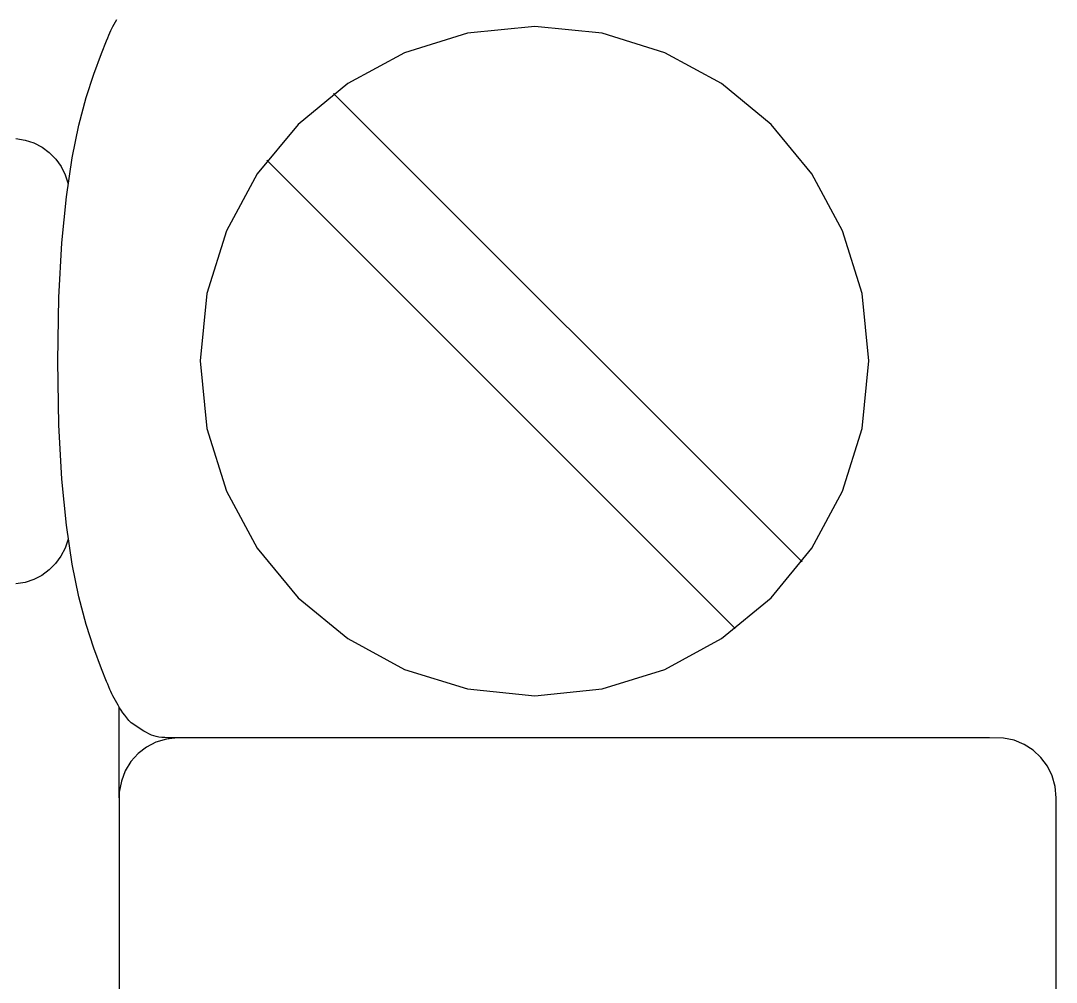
# Model space of a CAD drawing. Extents: x 1 to 47.7, y 0.2 to 35.
# Drawn here: x 35.404 to 35.922, y 11.625 to 12.106 of the extents above; entities that cross this region are included whole.
import ezdxf

# ---------------------------------------------------------------- set-up
doc = ezdxf.new("R2010")
doc.units = 0
doc.header["$MEASUREMENT"] = 0
for name, color, linetype in [('5_1___24__TARGET_LEDS___12', 7, 'CONTINUOUS'), ('6_2___8__INDEPENDENT_INPUT', 7, 'CONTINUOUS'), ('6_3___8__OPTOISO_INDEPENDE', 7, 'CONTINUOUS'), ('6_4___24__OPTOISO_INDEPEND', 7, 'CONTINUOUS'), ('6_5___8__INDEPENDENT_INPUT', 7, 'CONTINUOUS'), ('6_6___8__INDEPENDENT_INPUT', 7, 'CONTINUOUS'), ('6_7___8__OPTOISO_INDEPENDE', 7, 'CONTINUOUS'), ('6_8___8__OPTOISO_INDEPENDE', 7, 'CONTINUOUS')]:
    doc.layers.add(name, color=color, linetype=linetype)

msp = doc.modelspace()

# ---------------------------------------------------------------- linework, layer by layer
at = {"layer": '5_1___24__TARGET_LEDS___12'}
for points in [[(35.48242, 11.74682), (35.48092, 11.74682), (35.47935, 11.74684), (35.47775, 11.74689), (35.47615, 11.74697), (35.47459, 11.74709), (35.47311, 11.74726), (35.47174, 11.74749), (35.47051, 11.74778), (35.46937, 11.7482), (35.46812, 11.7488), (35.46687, 11.74949), (35.4656, 11.75025), (35.46433, 11.75105), (35.46306, 11.75189), (35.4618, 11.75273), (35.46054, 11.75356), (35.45929, 11.75435), (35.45813, 11.75558), (35.45707, 11.75689), (35.45607, 11.75817), (35.45515, 11.75943), (35.45428, 11.76067), (35.45347, 11.7619), (35.45271, 11.76313), (35.45201, 11.76436), (35.45134, 11.7656), (35.45072, 11.76677), (35.45016, 11.76786), (35.44964, 11.76892), (35.44913, 11.76998), (35.44862, 11.77109), (35.44809, 11.77229), (35.44753, 11.77362), (35.44691, 11.77512), (35.44443, 11.78144), (35.44062, 11.79172), (35.4368, 11.8035), (35.43313, 11.81732), (35.42978, 11.8337), (35.42689, 11.85316), (35.42463, 11.87623), (35.42316, 11.90343), (35.42263, 11.93529), (35.42316, 11.96715), (35.42463, 11.99435), (35.42689, 12.01742), (35.42978, 12.03688), (35.43313, 12.05325), (35.4368, 12.06707), (35.44062, 12.07885), (35.44443, 12.08913), (35.44691, 12.09545), (35.44753, 12.09695), (35.44809, 12.09828), (35.44862, 12.09948), (35.44913, 12.10059), (35.44964, 12.10165), (35.45016, 12.10271), (35.45072, 12.1038), (35.45134, 12.10497), (35.45201, 12.1062)], [(35.79479, 11.83494), (35.56052, 12.0692)], [(35.40159, 12.04659), (35.40626, 12.04586), (35.41064, 12.04441), (35.41468, 12.0423), (35.41832, 12.03959), (35.42151, 12.03634), (35.42419, 12.03262), (35.42629, 12.02849), (35.42776, 12.02401)], [(35.76137, 11.80152), (35.5271, 12.03578)], [(35.42776, 11.84623), (35.42626, 11.84179), (35.42414, 11.8377), (35.42145, 11.83402), (35.41826, 11.83081), (35.41462, 11.82813), (35.41059, 11.82604), (35.40622, 11.8246), (35.40158, 11.82389)], [(35.45318, 11.71683), (35.45318, 11.76237)], [(35.92193, 11.61407), (35.92193, 11.64257), (35.92193, 11.67029), (35.92193, 11.69402), (35.92193, 11.71059), (35.92193, 11.71683), (35.9214, 11.72252), (35.91989, 11.72786), (35.91748, 11.73274), (35.91428, 11.73705), (35.91039, 11.7407), (35.9059, 11.74359), (35.9009, 11.74562), (35.89551, 11.74668), (35.8886, 11.74681), (35.85887, 11.74681), (35.80709, 11.74681), (35.74129, 11.74681), (35.66948, 11.74681), (35.59966, 11.74681), (35.53987, 11.74681), (35.49812, 11.74681), (35.48242, 11.74681), (35.47686, 11.74627), (35.47165, 11.74472), (35.4669, 11.74225), (35.46269, 11.73897), (35.45913, 11.73497), (35.45632, 11.73036), (35.45435, 11.72524), (35.45331, 11.71971), (35.45318, 11.7152), (35.45318, 11.7034), (35.45318, 11.68285), (35.45318, 11.65673), (35.45318, 11.62822), (35.45318, 11.60051)]]:
    msp.add_lwpolyline(points, dxfattribs=at)
msp.add_lwpolyline([(35.66113, 11.76793), (35.69481, 11.77133), (35.72618, 11.78109), (35.75456, 11.79652), (35.77929, 11.81696), (35.79968, 11.84174), (35.81508, 11.87018), (35.82481, 11.90161), (35.82821, 11.93536), (35.82481, 11.96906), (35.81508, 12.00045), (35.79968, 12.02886), (35.77929, 12.05362), (35.75456, 12.07405), (35.72618, 12.08947), (35.69481, 12.09922), (35.66113, 12.10262), (35.62743, 12.09922), (35.59601, 12.08947), (35.56757, 12.07405), (35.54278, 12.05362), (35.52232, 12.02886), (35.50686, 12.00045), (35.49709, 11.96906), (35.49368, 11.93536), (35.49709, 11.90161), (35.50686, 11.87018), (35.52232, 11.84174), (35.54278, 11.81696), (35.56757, 11.79652), (35.59601, 11.78109), (35.62743, 11.77133)], close=True, dxfattribs=at)
at = {"layer": '6_2___8__INDEPENDENT_INPUT'}
for points in [[(35.48242, 11.74682), (35.48092, 11.74682), (35.47935, 11.74684), (35.47775, 11.74689), (35.47615, 11.74697), (35.47459, 11.74709), (35.47311, 11.74726), (35.47174, 11.74749), (35.47051, 11.74778), (35.46937, 11.7482), (35.46812, 11.7488), (35.46687, 11.74949), (35.4656, 11.75025), (35.46433, 11.75105), (35.46306, 11.75189), (35.4618, 11.75273), (35.46054, 11.75356), (35.45929, 11.75435), (35.45813, 11.75558), (35.45707, 11.75689), (35.45607, 11.75817), (35.45515, 11.75943), (35.45428, 11.76067), (35.45347, 11.7619), (35.45271, 11.76313), (35.45201, 11.76436), (35.45134, 11.7656), (35.45072, 11.76677), (35.45016, 11.76786), (35.44964, 11.76892), (35.44913, 11.76998), (35.44862, 11.77109), (35.44809, 11.77229), (35.44753, 11.77362), (35.44691, 11.77512), (35.44443, 11.78144), (35.44062, 11.79172), (35.4368, 11.8035), (35.43313, 11.81732), (35.42978, 11.8337), (35.42689, 11.85316), (35.42463, 11.87623), (35.42316, 11.90343), (35.42263, 11.93529), (35.42316, 11.96715), (35.42463, 11.99435), (35.42689, 12.01742), (35.42978, 12.03688), (35.43313, 12.05325), (35.4368, 12.06707), (35.44062, 12.07885), (35.44443, 12.08913), (35.44691, 12.09545), (35.44753, 12.09695), (35.44809, 12.09828), (35.44862, 12.09948), (35.44913, 12.10059), (35.44964, 12.10165), (35.45016, 12.10271), (35.45072, 12.1038), (35.45134, 12.10497), (35.45201, 12.1062)], [(35.79479, 11.83494), (35.56052, 12.0692)], [(35.40159, 12.04659), (35.40626, 12.04586), (35.41064, 12.04441), (35.41468, 12.0423), (35.41832, 12.03959), (35.42151, 12.03634), (35.42419, 12.03262), (35.42629, 12.02849), (35.42776, 12.02401)], [(35.76137, 11.80152), (35.5271, 12.03578)], [(35.42776, 11.84623), (35.42626, 11.84179), (35.42414, 11.8377), (35.42145, 11.83402), (35.41826, 11.83081), (35.41462, 11.82813), (35.41059, 11.82604), (35.40622, 11.8246), (35.40158, 11.82389)], [(35.45318, 11.71683), (35.45318, 11.76237)], [(35.92193, 11.61407), (35.92193, 11.64257), (35.92193, 11.67029), (35.92193, 11.69402), (35.92193, 11.71059), (35.92193, 11.71683), (35.9214, 11.72252), (35.91989, 11.72786), (35.91748, 11.73274), (35.91428, 11.73705), (35.91039, 11.7407), (35.9059, 11.74359), (35.9009, 11.74562), (35.89551, 11.74668), (35.8886, 11.74681), (35.85887, 11.74681), (35.80709, 11.74681), (35.74129, 11.74681), (35.66948, 11.74681), (35.59966, 11.74681), (35.53987, 11.74681), (35.49812, 11.74681), (35.48242, 11.74681), (35.47686, 11.74627), (35.47165, 11.74472), (35.4669, 11.74225), (35.46269, 11.73897), (35.45913, 11.73497), (35.45632, 11.73036), (35.45435, 11.72524), (35.45331, 11.71971), (35.45318, 11.7152), (35.45318, 11.7034), (35.45318, 11.68285), (35.45318, 11.65673), (35.45318, 11.62822), (35.45318, 11.60051)]]:
    msp.add_lwpolyline(points, dxfattribs=at)
msp.add_lwpolyline([(35.66113, 11.76793), (35.69481, 11.77133), (35.72618, 11.78109), (35.75456, 11.79652), (35.77929, 11.81696), (35.79968, 11.84174), (35.81508, 11.87018), (35.82481, 11.90161), (35.82821, 11.93536), (35.82481, 11.96906), (35.81508, 12.00045), (35.79968, 12.02886), (35.77929, 12.05362), (35.75456, 12.07405), (35.72618, 12.08947), (35.69481, 12.09922), (35.66113, 12.10262), (35.62743, 12.09922), (35.59601, 12.08947), (35.56757, 12.07405), (35.54278, 12.05362), (35.52232, 12.02886), (35.50686, 12.00045), (35.49709, 11.96906), (35.49368, 11.93536), (35.49709, 11.90161), (35.50686, 11.87018), (35.52232, 11.84174), (35.54278, 11.81696), (35.56757, 11.79652), (35.59601, 11.78109), (35.62743, 11.77133)], close=True, dxfattribs=at)
at = {"layer": '6_3___8__OPTOISO_INDEPENDE'}
for points in [[(35.48242, 11.74682), (35.48092, 11.74682), (35.47935, 11.74684), (35.47775, 11.74689), (35.47615, 11.74697), (35.47459, 11.74709), (35.47311, 11.74726), (35.47174, 11.74749), (35.47051, 11.74778), (35.46937, 11.7482), (35.46812, 11.7488), (35.46687, 11.74949), (35.4656, 11.75025), (35.46433, 11.75105), (35.46306, 11.75189), (35.4618, 11.75273), (35.46054, 11.75356), (35.45929, 11.75435), (35.45813, 11.75558), (35.45707, 11.75689), (35.45607, 11.75817), (35.45515, 11.75943), (35.45428, 11.76067), (35.45347, 11.7619), (35.45271, 11.76313), (35.45201, 11.76436), (35.45134, 11.7656), (35.45072, 11.76677), (35.45016, 11.76786), (35.44964, 11.76892), (35.44913, 11.76998), (35.44862, 11.77109), (35.44809, 11.77229), (35.44753, 11.77362), (35.44691, 11.77512), (35.44443, 11.78144), (35.44062, 11.79172), (35.4368, 11.8035), (35.43313, 11.81732), (35.42978, 11.8337), (35.42689, 11.85316), (35.42463, 11.87623), (35.42316, 11.90343), (35.42263, 11.93529), (35.42316, 11.96715), (35.42463, 11.99435), (35.42689, 12.01742), (35.42978, 12.03688), (35.43313, 12.05325), (35.4368, 12.06707), (35.44062, 12.07885), (35.44443, 12.08913), (35.44691, 12.09545), (35.44753, 12.09695), (35.44809, 12.09828), (35.44862, 12.09948), (35.44913, 12.10059), (35.44964, 12.10165), (35.45016, 12.10271), (35.45072, 12.1038), (35.45134, 12.10497), (35.45201, 12.1062)], [(35.79479, 11.83494), (35.56052, 12.0692)], [(35.40159, 12.04659), (35.40626, 12.04586), (35.41064, 12.04441), (35.41468, 12.0423), (35.41832, 12.03959), (35.42151, 12.03634), (35.42419, 12.03262), (35.42629, 12.02849), (35.42776, 12.02401)], [(35.76137, 11.80152), (35.5271, 12.03578)], [(35.42776, 11.84623), (35.42626, 11.84179), (35.42414, 11.8377), (35.42145, 11.83402), (35.41826, 11.83081), (35.41462, 11.82813), (35.41059, 11.82604), (35.40622, 11.8246), (35.40158, 11.82389)], [(35.45318, 11.71683), (35.45318, 11.76237)], [(35.92193, 11.61407), (35.92193, 11.64257), (35.92193, 11.67029), (35.92193, 11.69402), (35.92193, 11.71059), (35.92193, 11.71683), (35.9214, 11.72252), (35.91989, 11.72786), (35.91748, 11.73274), (35.91428, 11.73705), (35.91039, 11.7407), (35.9059, 11.74359), (35.9009, 11.74562), (35.89551, 11.74668), (35.8886, 11.74681), (35.85887, 11.74681), (35.80709, 11.74681), (35.74129, 11.74681), (35.66948, 11.74681), (35.59966, 11.74681), (35.53987, 11.74681), (35.49812, 11.74681), (35.48242, 11.74681), (35.47686, 11.74627), (35.47165, 11.74472), (35.4669, 11.74225), (35.46269, 11.73897), (35.45913, 11.73497), (35.45632, 11.73036), (35.45435, 11.72524), (35.45331, 11.71971), (35.45318, 11.7152), (35.45318, 11.7034), (35.45318, 11.68285), (35.45318, 11.65673), (35.45318, 11.62822), (35.45318, 11.60051)]]:
    msp.add_lwpolyline(points, dxfattribs=at)
msp.add_lwpolyline([(35.66113, 11.76793), (35.69481, 11.77133), (35.72618, 11.78109), (35.75456, 11.79652), (35.77929, 11.81696), (35.79968, 11.84174), (35.81508, 11.87018), (35.82481, 11.90161), (35.82821, 11.93536), (35.82481, 11.96906), (35.81508, 12.00045), (35.79968, 12.02886), (35.77929, 12.05362), (35.75456, 12.07405), (35.72618, 12.08947), (35.69481, 12.09922), (35.66113, 12.10262), (35.62743, 12.09922), (35.59601, 12.08947), (35.56757, 12.07405), (35.54278, 12.05362), (35.52232, 12.02886), (35.50686, 12.00045), (35.49709, 11.96906), (35.49368, 11.93536), (35.49709, 11.90161), (35.50686, 11.87018), (35.52232, 11.84174), (35.54278, 11.81696), (35.56757, 11.79652), (35.59601, 11.78109), (35.62743, 11.77133)], close=True, dxfattribs=at)
at = {"layer": '6_4___24__OPTOISO_INDEPEND'}
for points in [[(35.48242, 11.74682), (35.48092, 11.74682), (35.47935, 11.74684), (35.47775, 11.74689), (35.47615, 11.74697), (35.47459, 11.74709), (35.47311, 11.74726), (35.47174, 11.74749), (35.47051, 11.74778), (35.46937, 11.7482), (35.46812, 11.7488), (35.46687, 11.74949), (35.4656, 11.75025), (35.46433, 11.75105), (35.46306, 11.75189), (35.4618, 11.75273), (35.46054, 11.75356), (35.45929, 11.75435), (35.45813, 11.75558), (35.45707, 11.75689), (35.45607, 11.75817), (35.45515, 11.75943), (35.45428, 11.76067), (35.45347, 11.7619), (35.45271, 11.76313), (35.45201, 11.76436), (35.45134, 11.7656), (35.45072, 11.76677), (35.45016, 11.76786), (35.44964, 11.76892), (35.44913, 11.76998), (35.44862, 11.77109), (35.44809, 11.77229), (35.44753, 11.77362), (35.44691, 11.77512), (35.44443, 11.78144), (35.44062, 11.79172), (35.4368, 11.8035), (35.43313, 11.81732), (35.42978, 11.8337), (35.42689, 11.85316), (35.42463, 11.87623), (35.42316, 11.90343), (35.42263, 11.93529), (35.42316, 11.96715), (35.42463, 11.99435), (35.42689, 12.01742), (35.42978, 12.03688), (35.43313, 12.05325), (35.4368, 12.06707), (35.44062, 12.07885), (35.44443, 12.08913), (35.44691, 12.09545), (35.44753, 12.09695), (35.44809, 12.09828), (35.44862, 12.09948), (35.44913, 12.10059), (35.44964, 12.10165), (35.45016, 12.10271), (35.45072, 12.1038), (35.45134, 12.10497), (35.45201, 12.1062)], [(35.79479, 11.83494), (35.56052, 12.0692)], [(35.40159, 12.04659), (35.40626, 12.04586), (35.41064, 12.04441), (35.41468, 12.0423), (35.41832, 12.03959), (35.42151, 12.03634), (35.42419, 12.03262), (35.42629, 12.02849), (35.42776, 12.02401)], [(35.76137, 11.80152), (35.5271, 12.03578)], [(35.42776, 11.84623), (35.42626, 11.84179), (35.42414, 11.8377), (35.42145, 11.83402), (35.41826, 11.83081), (35.41462, 11.82813), (35.41059, 11.82604), (35.40622, 11.8246), (35.40158, 11.82389)], [(35.45318, 11.71683), (35.45318, 11.76237)], [(35.92193, 11.61407), (35.92193, 11.64257), (35.92193, 11.67029), (35.92193, 11.69402), (35.92193, 11.71059), (35.92193, 11.71683), (35.9214, 11.72252), (35.91989, 11.72786), (35.91748, 11.73274), (35.91428, 11.73705), (35.91039, 11.7407), (35.9059, 11.74359), (35.9009, 11.74562), (35.89551, 11.74668), (35.8886, 11.74681), (35.85887, 11.74681), (35.80709, 11.74681), (35.74129, 11.74681), (35.66948, 11.74681), (35.59966, 11.74681), (35.53987, 11.74681), (35.49812, 11.74681), (35.48242, 11.74681), (35.47686, 11.74627), (35.47165, 11.74472), (35.4669, 11.74225), (35.46269, 11.73897), (35.45913, 11.73497), (35.45632, 11.73036), (35.45435, 11.72524), (35.45331, 11.71971), (35.45318, 11.7152), (35.45318, 11.7034), (35.45318, 11.68285), (35.45318, 11.65673), (35.45318, 11.62822), (35.45318, 11.60051)]]:
    msp.add_lwpolyline(points, dxfattribs=at)
msp.add_lwpolyline([(35.66113, 11.76793), (35.69481, 11.77133), (35.72618, 11.78109), (35.75456, 11.79652), (35.77929, 11.81696), (35.79968, 11.84174), (35.81508, 11.87018), (35.82481, 11.90161), (35.82821, 11.93536), (35.82481, 11.96906), (35.81508, 12.00045), (35.79968, 12.02886), (35.77929, 12.05362), (35.75456, 12.07405), (35.72618, 12.08947), (35.69481, 12.09922), (35.66113, 12.10262), (35.62743, 12.09922), (35.59601, 12.08947), (35.56757, 12.07405), (35.54278, 12.05362), (35.52232, 12.02886), (35.50686, 12.00045), (35.49709, 11.96906), (35.49368, 11.93536), (35.49709, 11.90161), (35.50686, 11.87018), (35.52232, 11.84174), (35.54278, 11.81696), (35.56757, 11.79652), (35.59601, 11.78109), (35.62743, 11.77133)], close=True, dxfattribs=at)
at = {"layer": '6_5___8__INDEPENDENT_INPUT'}
for points in [[(35.48242, 11.74682), (35.48092, 11.74682), (35.47935, 11.74684), (35.47775, 11.74689), (35.47615, 11.74697), (35.47459, 11.74709), (35.47311, 11.74726), (35.47174, 11.74749), (35.47051, 11.74778), (35.46937, 11.7482), (35.46812, 11.7488), (35.46687, 11.74949), (35.4656, 11.75025), (35.46433, 11.75105), (35.46306, 11.75189), (35.4618, 11.75273), (35.46054, 11.75356), (35.45929, 11.75435), (35.45813, 11.75558), (35.45707, 11.75689), (35.45607, 11.75817), (35.45515, 11.75943), (35.45428, 11.76067), (35.45347, 11.7619), (35.45271, 11.76313), (35.45201, 11.76436), (35.45134, 11.7656), (35.45072, 11.76677), (35.45016, 11.76786), (35.44964, 11.76892), (35.44913, 11.76998), (35.44862, 11.77109), (35.44809, 11.77229), (35.44753, 11.77362), (35.44691, 11.77512), (35.44443, 11.78144), (35.44062, 11.79172), (35.4368, 11.8035), (35.43313, 11.81732), (35.42978, 11.8337), (35.42689, 11.85316), (35.42463, 11.87623), (35.42316, 11.90343), (35.42263, 11.93529), (35.42316, 11.96715), (35.42463, 11.99435), (35.42689, 12.01742), (35.42978, 12.03688), (35.43313, 12.05325), (35.4368, 12.06707), (35.44062, 12.07885), (35.44443, 12.08913), (35.44691, 12.09545), (35.44753, 12.09695), (35.44809, 12.09828), (35.44862, 12.09948), (35.44913, 12.10059), (35.44964, 12.10165), (35.45016, 12.10271), (35.45072, 12.1038), (35.45134, 12.10497), (35.45201, 12.1062)], [(35.79479, 11.83494), (35.56052, 12.0692)], [(35.40159, 12.04659), (35.40626, 12.04586), (35.41064, 12.04441), (35.41468, 12.0423), (35.41832, 12.03959), (35.42151, 12.03634), (35.42419, 12.03262), (35.42629, 12.02849), (35.42776, 12.02401)], [(35.76137, 11.80152), (35.5271, 12.03578)], [(35.42776, 11.84623), (35.42626, 11.84179), (35.42414, 11.8377), (35.42145, 11.83402), (35.41826, 11.83081), (35.41462, 11.82813), (35.41059, 11.82604), (35.40622, 11.8246), (35.40158, 11.82389)], [(35.45318, 11.71683), (35.45318, 11.76237)], [(35.92193, 11.61407), (35.92193, 11.64257), (35.92193, 11.67029), (35.92193, 11.69402), (35.92193, 11.71059), (35.92193, 11.71683), (35.9214, 11.72252), (35.91989, 11.72786), (35.91748, 11.73274), (35.91428, 11.73705), (35.91039, 11.7407), (35.9059, 11.74359), (35.9009, 11.74562), (35.89551, 11.74668), (35.8886, 11.74681), (35.85887, 11.74681), (35.80709, 11.74681), (35.74129, 11.74681), (35.66948, 11.74681), (35.59966, 11.74681), (35.53987, 11.74681), (35.49812, 11.74681), (35.48242, 11.74681), (35.47686, 11.74627), (35.47165, 11.74472), (35.4669, 11.74225), (35.46269, 11.73897), (35.45913, 11.73497), (35.45632, 11.73036), (35.45435, 11.72524), (35.45331, 11.71971), (35.45318, 11.7152), (35.45318, 11.7034), (35.45318, 11.68285), (35.45318, 11.65673), (35.45318, 11.62822), (35.45318, 11.60051)]]:
    msp.add_lwpolyline(points, dxfattribs=at)
msp.add_lwpolyline([(35.66113, 11.76793), (35.69481, 11.77133), (35.72618, 11.78109), (35.75456, 11.79652), (35.77929, 11.81696), (35.79968, 11.84174), (35.81508, 11.87018), (35.82481, 11.90161), (35.82821, 11.93536), (35.82481, 11.96906), (35.81508, 12.00045), (35.79968, 12.02886), (35.77929, 12.05362), (35.75456, 12.07405), (35.72618, 12.08947), (35.69481, 12.09922), (35.66113, 12.10262), (35.62743, 12.09922), (35.59601, 12.08947), (35.56757, 12.07405), (35.54278, 12.05362), (35.52232, 12.02886), (35.50686, 12.00045), (35.49709, 11.96906), (35.49368, 11.93536), (35.49709, 11.90161), (35.50686, 11.87018), (35.52232, 11.84174), (35.54278, 11.81696), (35.56757, 11.79652), (35.59601, 11.78109), (35.62743, 11.77133)], close=True, dxfattribs=at)
at = {"layer": '6_6___8__INDEPENDENT_INPUT'}
for points in [[(35.48242, 11.74682), (35.48092, 11.74682), (35.47935, 11.74684), (35.47775, 11.74689), (35.47615, 11.74697), (35.47459, 11.74709), (35.47311, 11.74726), (35.47174, 11.74749), (35.47051, 11.74778), (35.46937, 11.7482), (35.46812, 11.7488), (35.46687, 11.74949), (35.4656, 11.75025), (35.46433, 11.75105), (35.46306, 11.75189), (35.4618, 11.75273), (35.46054, 11.75356), (35.45929, 11.75435), (35.45813, 11.75558), (35.45707, 11.75689), (35.45607, 11.75817), (35.45515, 11.75943), (35.45428, 11.76067), (35.45347, 11.7619), (35.45271, 11.76313), (35.45201, 11.76436), (35.45134, 11.7656), (35.45072, 11.76677), (35.45016, 11.76786), (35.44964, 11.76892), (35.44913, 11.76998), (35.44862, 11.77109), (35.44809, 11.77229), (35.44753, 11.77362), (35.44691, 11.77512), (35.44443, 11.78144), (35.44062, 11.79172), (35.4368, 11.8035), (35.43313, 11.81732), (35.42978, 11.8337), (35.42689, 11.85316), (35.42463, 11.87623), (35.42316, 11.90343), (35.42263, 11.93529), (35.42316, 11.96715), (35.42463, 11.99435), (35.42689, 12.01742), (35.42978, 12.03688), (35.43313, 12.05325), (35.4368, 12.06707), (35.44062, 12.07885), (35.44443, 12.08913), (35.44691, 12.09545), (35.44753, 12.09695), (35.44809, 12.09828), (35.44862, 12.09948), (35.44913, 12.10059), (35.44964, 12.10165), (35.45016, 12.10271), (35.45072, 12.1038), (35.45134, 12.10497), (35.45201, 12.1062)], [(35.79479, 11.83494), (35.56052, 12.0692)], [(35.40159, 12.04659), (35.40626, 12.04586), (35.41064, 12.04441), (35.41468, 12.0423), (35.41832, 12.03959), (35.42151, 12.03634), (35.42419, 12.03262), (35.42629, 12.02849), (35.42776, 12.02401)], [(35.76137, 11.80152), (35.5271, 12.03578)], [(35.42776, 11.84623), (35.42626, 11.84179), (35.42414, 11.8377), (35.42145, 11.83402), (35.41826, 11.83081), (35.41462, 11.82813), (35.41059, 11.82604), (35.40622, 11.8246), (35.40158, 11.82389)], [(35.45318, 11.71683), (35.45318, 11.76237)], [(35.92193, 11.61407), (35.92193, 11.64257), (35.92193, 11.67029), (35.92193, 11.69402), (35.92193, 11.71059), (35.92193, 11.71683), (35.9214, 11.72252), (35.91989, 11.72786), (35.91748, 11.73274), (35.91428, 11.73705), (35.91039, 11.7407), (35.9059, 11.74359), (35.9009, 11.74562), (35.89551, 11.74668), (35.8886, 11.74681), (35.85887, 11.74681), (35.80709, 11.74681), (35.74129, 11.74681), (35.66948, 11.74681), (35.59966, 11.74681), (35.53987, 11.74681), (35.49812, 11.74681), (35.48242, 11.74681), (35.47686, 11.74627), (35.47165, 11.74472), (35.4669, 11.74225), (35.46269, 11.73897), (35.45913, 11.73497), (35.45632, 11.73036), (35.45435, 11.72524), (35.45331, 11.71971), (35.45318, 11.7152), (35.45318, 11.7034), (35.45318, 11.68285), (35.45318, 11.65673), (35.45318, 11.62822), (35.45318, 11.60051)]]:
    msp.add_lwpolyline(points, dxfattribs=at)
msp.add_lwpolyline([(35.66113, 11.76793), (35.69481, 11.77133), (35.72618, 11.78109), (35.75456, 11.79652), (35.77929, 11.81696), (35.79968, 11.84174), (35.81508, 11.87018), (35.82481, 11.90161), (35.82821, 11.93536), (35.82481, 11.96906), (35.81508, 12.00045), (35.79968, 12.02886), (35.77929, 12.05362), (35.75456, 12.07405), (35.72618, 12.08947), (35.69481, 12.09922), (35.66113, 12.10262), (35.62743, 12.09922), (35.59601, 12.08947), (35.56757, 12.07405), (35.54278, 12.05362), (35.52232, 12.02886), (35.50686, 12.00045), (35.49709, 11.96906), (35.49368, 11.93536), (35.49709, 11.90161), (35.50686, 11.87018), (35.52232, 11.84174), (35.54278, 11.81696), (35.56757, 11.79652), (35.59601, 11.78109), (35.62743, 11.77133)], close=True, dxfattribs=at)
at = {"layer": '6_7___8__OPTOISO_INDEPENDE'}
for points in [[(35.48242, 11.74682), (35.48092, 11.74682), (35.47935, 11.74684), (35.47775, 11.74689), (35.47615, 11.74697), (35.47459, 11.74709), (35.47311, 11.74726), (35.47174, 11.74749), (35.47051, 11.74778), (35.46937, 11.7482), (35.46812, 11.7488), (35.46687, 11.74949), (35.4656, 11.75025), (35.46433, 11.75105), (35.46306, 11.75189), (35.4618, 11.75273), (35.46054, 11.75356), (35.45929, 11.75435), (35.45813, 11.75558), (35.45707, 11.75689), (35.45607, 11.75817), (35.45515, 11.75943), (35.45428, 11.76067), (35.45347, 11.7619), (35.45271, 11.76313), (35.45201, 11.76436), (35.45134, 11.7656), (35.45072, 11.76677), (35.45016, 11.76786), (35.44964, 11.76892), (35.44913, 11.76998), (35.44862, 11.77109), (35.44809, 11.77229), (35.44753, 11.77362), (35.44691, 11.77512), (35.44443, 11.78144), (35.44062, 11.79172), (35.4368, 11.8035), (35.43313, 11.81732), (35.42978, 11.8337), (35.42689, 11.85316), (35.42463, 11.87623), (35.42316, 11.90343), (35.42263, 11.93529), (35.42316, 11.96715), (35.42463, 11.99435), (35.42689, 12.01742), (35.42978, 12.03688), (35.43313, 12.05325), (35.4368, 12.06707), (35.44062, 12.07885), (35.44443, 12.08913), (35.44691, 12.09545), (35.44753, 12.09695), (35.44809, 12.09828), (35.44862, 12.09948), (35.44913, 12.10059), (35.44964, 12.10165), (35.45016, 12.10271), (35.45072, 12.1038), (35.45134, 12.10497), (35.45201, 12.1062)], [(35.79479, 11.83494), (35.56052, 12.0692)], [(35.40159, 12.04659), (35.40626, 12.04586), (35.41064, 12.04441), (35.41468, 12.0423), (35.41832, 12.03959), (35.42151, 12.03634), (35.42419, 12.03262), (35.42629, 12.02849), (35.42776, 12.02401)], [(35.76137, 11.80152), (35.5271, 12.03578)], [(35.42776, 11.84623), (35.42626, 11.84179), (35.42414, 11.8377), (35.42145, 11.83402), (35.41826, 11.83081), (35.41462, 11.82813), (35.41059, 11.82604), (35.40622, 11.8246), (35.40158, 11.82389)], [(35.45318, 11.71683), (35.45318, 11.76237)], [(35.92193, 11.61407), (35.92193, 11.64257), (35.92193, 11.67029), (35.92193, 11.69402), (35.92193, 11.71059), (35.92193, 11.71683), (35.9214, 11.72252), (35.91989, 11.72786), (35.91748, 11.73274), (35.91428, 11.73705), (35.91039, 11.7407), (35.9059, 11.74359), (35.9009, 11.74562), (35.89551, 11.74668), (35.8886, 11.74681), (35.85887, 11.74681), (35.80709, 11.74681), (35.74129, 11.74681), (35.66948, 11.74681), (35.59966, 11.74681), (35.53987, 11.74681), (35.49812, 11.74681), (35.48242, 11.74681), (35.47686, 11.74627), (35.47165, 11.74472), (35.4669, 11.74225), (35.46269, 11.73897), (35.45913, 11.73497), (35.45632, 11.73036), (35.45435, 11.72524), (35.45331, 11.71971), (35.45318, 11.7152), (35.45318, 11.7034), (35.45318, 11.68285), (35.45318, 11.65673), (35.45318, 11.62822), (35.45318, 11.60051)]]:
    msp.add_lwpolyline(points, dxfattribs=at)
msp.add_lwpolyline([(35.66113, 11.76793), (35.69481, 11.77133), (35.72618, 11.78109), (35.75456, 11.79652), (35.77929, 11.81696), (35.79968, 11.84174), (35.81508, 11.87018), (35.82481, 11.90161), (35.82821, 11.93536), (35.82481, 11.96906), (35.81508, 12.00045), (35.79968, 12.02886), (35.77929, 12.05362), (35.75456, 12.07405), (35.72618, 12.08947), (35.69481, 12.09922), (35.66113, 12.10262), (35.62743, 12.09922), (35.59601, 12.08947), (35.56757, 12.07405), (35.54278, 12.05362), (35.52232, 12.02886), (35.50686, 12.00045), (35.49709, 11.96906), (35.49368, 11.93536), (35.49709, 11.90161), (35.50686, 11.87018), (35.52232, 11.84174), (35.54278, 11.81696), (35.56757, 11.79652), (35.59601, 11.78109), (35.62743, 11.77133)], close=True, dxfattribs=at)
at = {"layer": '6_8___8__OPTOISO_INDEPENDE'}
for points in [[(35.48242, 11.74682), (35.48092, 11.74682), (35.47935, 11.74684), (35.47775, 11.74689), (35.47615, 11.74697), (35.47459, 11.74709), (35.47311, 11.74726), (35.47174, 11.74749), (35.47051, 11.74778), (35.46937, 11.7482), (35.46812, 11.7488), (35.46687, 11.74949), (35.4656, 11.75025), (35.46433, 11.75105), (35.46306, 11.75189), (35.4618, 11.75273), (35.46054, 11.75356), (35.45929, 11.75435), (35.45813, 11.75558), (35.45707, 11.75689), (35.45607, 11.75817), (35.45515, 11.75943), (35.45428, 11.76067), (35.45347, 11.7619), (35.45271, 11.76313), (35.45201, 11.76436), (35.45134, 11.7656), (35.45072, 11.76677), (35.45016, 11.76786), (35.44964, 11.76892), (35.44913, 11.76998), (35.44862, 11.77109), (35.44809, 11.77229), (35.44753, 11.77362), (35.44691, 11.77512), (35.44443, 11.78144), (35.44062, 11.79172), (35.4368, 11.8035), (35.43313, 11.81732), (35.42978, 11.8337), (35.42689, 11.85316), (35.42463, 11.87623), (35.42316, 11.90343), (35.42263, 11.93529), (35.42316, 11.96715), (35.42463, 11.99435), (35.42689, 12.01742), (35.42978, 12.03688), (35.43313, 12.05325), (35.4368, 12.06707), (35.44062, 12.07885), (35.44443, 12.08913), (35.44691, 12.09545), (35.44753, 12.09695), (35.44809, 12.09828), (35.44862, 12.09948), (35.44913, 12.10059), (35.44964, 12.10165), (35.45016, 12.10271), (35.45072, 12.1038), (35.45134, 12.10497), (35.45201, 12.1062)], [(35.79479, 11.83494), (35.56052, 12.0692)], [(35.40159, 12.04659), (35.40626, 12.04586), (35.41064, 12.04441), (35.41468, 12.0423), (35.41832, 12.03959), (35.42151, 12.03634), (35.42419, 12.03262), (35.42629, 12.02849), (35.42776, 12.02401)], [(35.76137, 11.80152), (35.5271, 12.03578)], [(35.42776, 11.84623), (35.42626, 11.84179), (35.42414, 11.8377), (35.42145, 11.83402), (35.41826, 11.83081), (35.41462, 11.82813), (35.41059, 11.82604), (35.40622, 11.8246), (35.40158, 11.82389)], [(35.45318, 11.71683), (35.45318, 11.76237)], [(35.92193, 11.61407), (35.92193, 11.64257), (35.92193, 11.67029), (35.92193, 11.69402), (35.92193, 11.71059), (35.92193, 11.71683), (35.9214, 11.72252), (35.91989, 11.72786), (35.91748, 11.73274), (35.91428, 11.73705), (35.91039, 11.7407), (35.9059, 11.74359), (35.9009, 11.74562), (35.89551, 11.74668), (35.8886, 11.74681), (35.85887, 11.74681), (35.80709, 11.74681), (35.74129, 11.74681), (35.66948, 11.74681), (35.59966, 11.74681), (35.53987, 11.74681), (35.49812, 11.74681), (35.48242, 11.74681), (35.47686, 11.74627), (35.47165, 11.74472), (35.4669, 11.74225), (35.46269, 11.73897), (35.45913, 11.73497), (35.45632, 11.73036), (35.45435, 11.72524), (35.45331, 11.71971), (35.45318, 11.7152), (35.45318, 11.7034), (35.45318, 11.68285), (35.45318, 11.65673), (35.45318, 11.62822), (35.45318, 11.60051)]]:
    msp.add_lwpolyline(points, dxfattribs=at)
msp.add_lwpolyline([(35.66113, 11.76793), (35.69481, 11.77133), (35.72618, 11.78109), (35.75456, 11.79652), (35.77929, 11.81696), (35.79968, 11.84174), (35.81508, 11.87018), (35.82481, 11.90161), (35.82821, 11.93536), (35.82481, 11.96906), (35.81508, 12.00045), (35.79968, 12.02886), (35.77929, 12.05362), (35.75456, 12.07405), (35.72618, 12.08947), (35.69481, 12.09922), (35.66113, 12.10262), (35.62743, 12.09922), (35.59601, 12.08947), (35.56757, 12.07405), (35.54278, 12.05362), (35.52232, 12.02886), (35.50686, 12.00045), (35.49709, 11.96906), (35.49368, 11.93536), (35.49709, 11.90161), (35.50686, 11.87018), (35.52232, 11.84174), (35.54278, 11.81696), (35.56757, 11.79652), (35.59601, 11.78109), (35.62743, 11.77133)], close=True, dxfattribs=at)

doc.saveas('drawing.dxf')
